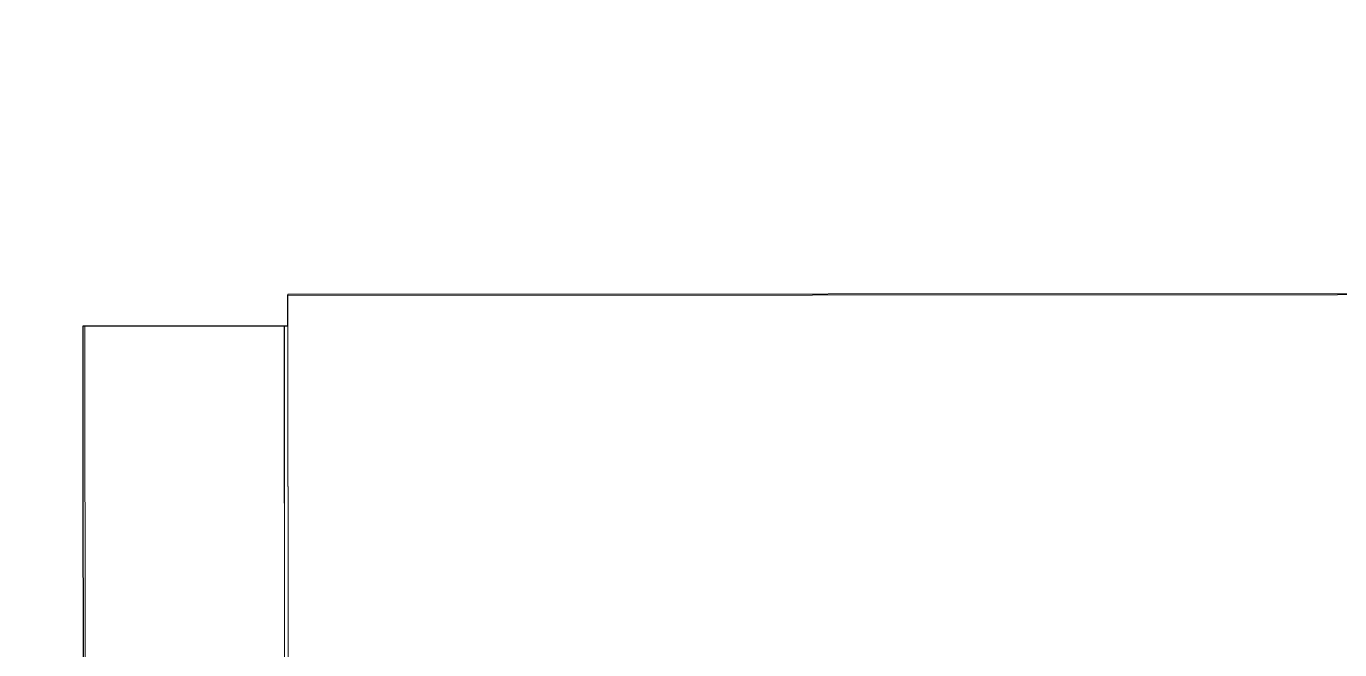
# Model space of a CAD drawing. Extents: x 5706208 to 5786773, y -2031603 to -1909573.
# Drawn here: x 5759583 to 5760155, y -1986635 to -1986364 of the extents above; entities that cross this region are included whole.
import ezdxf

# ---------------------------------------------------------------- set-up
doc = ezdxf.new("R2010")
doc.units = 0
doc.header["$LTSCALE"] = 1000
doc.header["$MEASUREMENT"] = 0
doc.layers.get('0').update_dxf_attribs({"linetype": 'CONTINUOUS'})
doc.layers.add('FURNITURE-r', color=44, linetype='CONTINUOUS')
doc.layers.add('WALL', color=7, linetype='CONTINUOUS')

# ---------------------------------------------------------------- blocks, each defined once
blk = doc.blocks.new('A$C57315646')
at = {"layer": 'FURNITURE-r', "lineweight": 0}
for p, q in [((2.85286, 0.86336), (2.30909, 0.86301)), ((2.85292, 0.77647), (2.85286, 0.86336)), ((2.41897, 0.7746), (2.86621, 0.77489)), ((2.86664, 0.77489), (2.41897, 0.7746)), ((2.5971, 0.7763), (2.85182, 0.77647)), ((2.85253, 0.77647), (2.5971, 0.7763)), ((2.5971, 0.7763), (2.82554, 0.77645)), ((2.82554, 0.77645), (2.82714, 0.77645)), ((2.82714, 0.77645), (2.82872, 0.77646)), ((2.82872, 0.77646), (2.83024, 0.77646)), ((2.83024, 0.77646), (2.83168, 0.77646)), ((2.83168, 0.77646), (2.83301, 0.77646)), ((2.83301, 0.77646), (2.8342, 0.77646)), ((2.8342, 0.77646), (2.83523, 0.77646)), ((2.83523, 0.77646), (2.83652, 0.77646)), ((2.83652, 0.77646), (2.83765, 0.77646)), ((2.83765, 0.77646), (2.83863, 0.77646)), ((2.83863, 0.77646), (2.83951, 0.77646)), ((2.83951, 0.77646), (2.8403, 0.77646)), ((2.8403, 0.77646), (2.84104, 0.77646)), ((2.84104, 0.77646), (2.84175, 0.77646)), ((2.84175, 0.77646), (2.84358, 0.77647)), ((2.84358, 0.77647), (2.84536, 0.77647)), ((2.84536, 0.77647), (2.84705, 0.77647)), ((2.84705, 0.77647), (2.8486, 0.77647)), ((2.8486, 0.77647), (2.84997, 0.77647)), ((2.84997, 0.77647), (2.8511, 0.77647)), ((2.8511, 0.77647), (2.85195, 0.77647)), ((2.85195, 0.77647), (2.85253, 0.77647)), ((2.85253, 0.77647), (2.85284, 0.77647)), ((2.85284, 0.77647), (2.85292, 0.77647)), ((2.86709, 0.08938), (2.86664, 0.77489))]:
    blk.add_line(p, q, dxfattribs=at)

msp = doc.modelspace()

# ---------------------------------------------------------------- linework, layer by layer
at = {"layer": 'FURNITURE-r', "lineweight": 0}
for p, q in [((5759697.33, -1986480.39), (5759697.63, -1986927.61)), ((5759697.63, -1986927.61), (5759697.33, -1986480.82)), ((5759695.75, -1986494.1), (5759608.95, -1986494.16)), ((5759608.95, -1986494.16), (5759609.31, -1987037.38)), ((5759695.75, -1986494.17), (5759695.75, -1986494.1)), ((5759695.76, -1986494.48), (5759695.75, -1986494.17)), ((5759695.76, -1986495.07), (5759695.76, -1986494.48)), ((5759695.76, -1986494.48), (5759695.92, -1986749.65)), ((5759695.76, -1986495.92), (5759695.76, -1986495.07)), ((5759695.92, -1986749.65), (5759695.76, -1986495.2)), ((5759695.76, -1986497.04), (5759695.76, -1986495.92)), ((5759695.76, -1986498.41), (5759695.76, -1986497.04)), ((5759695.76, -1986499.95), (5759695.76, -1986498.41)), ((5759695.76, -1986501.64), (5759695.76, -1986499.95)), ((5759695.76, -1986503.42), (5759695.76, -1986501.64)), ((5759695.76, -1986505.25), (5759695.76, -1986503.42)), ((5759695.76, -1986505.96), (5759695.76, -1986505.25)), ((5759695.76, -1986506.7), (5759695.76, -1986505.96)), ((5759695.76, -1986507.49), (5759695.76, -1986506.7)), ((5759695.76, -1986508.37), (5759695.76, -1986507.49)), ((5759695.76, -1986509.35), (5759695.76, -1986508.37)), ((5759695.77, -1986510.48), (5759695.76, -1986509.35)), ((5759695.77, -1986511.77), (5759695.77, -1986510.48)), ((5759695.77, -1986512.79), (5759695.77, -1986511.77)), ((5759695.77, -1986513.98), (5759695.77, -1986512.79)), ((5759695.77, -1986515.31), (5759695.77, -1986513.98)), ((5759695.77, -1986516.75), (5759695.77, -1986515.31)), ((5759695.77, -1986518.27), (5759695.77, -1986516.75)), ((5759695.77, -1986519.84), (5759695.77, -1986518.27)), ((5759695.77, -1986521.45), (5759695.77, -1986519.84)), ((5759695.92, -1986749.65), (5759695.77, -1986521.45))]:
    msp.add_line(p, q, dxfattribs=at)
at = {"layer": 'WALL', "color": 8, "ltscale": 0.1}
msp.add_lwpolyline([(5760468.06, -1986493.59), (5760469.95, -1989343.59), (5760437.56, -1989343.6), (5760437.55, -1989339.76), (5760307.08, -1989339.85), (5760307.06, -1989287.09), (5759770.92, -1989287.36), (5759770.94, -1989339.84), (5759641.95, -1989340.29), (5759641.71, -1989344.14), (5759610.1, -1989344.16), (5759608.22, -1986494.16), (5759697.34, -1986494.1), (5759697.33, -1986480.82), (5760382.16, -1986480.37), (5760382.17, -1986493.64), (5760468.06, -1986493.59)], dxfattribs=at)
msp.add_arc((5760805.73, -1988080.82), 2535, 355.89897, 179.46693, dxfattribs=at)

# ---------------------------------------------------------------- block references
at = {"color": 8, "ltscale": 10, "xscale": 998.9986730661869, "yscale": 998.9986730661869, "zscale": 998.9986730661869, "rotation": 90}
msp.add_blockref('A$C57315646', (5760471.45, -1989344.16), dxfattribs=at)

doc.saveas('drawing.dxf')
